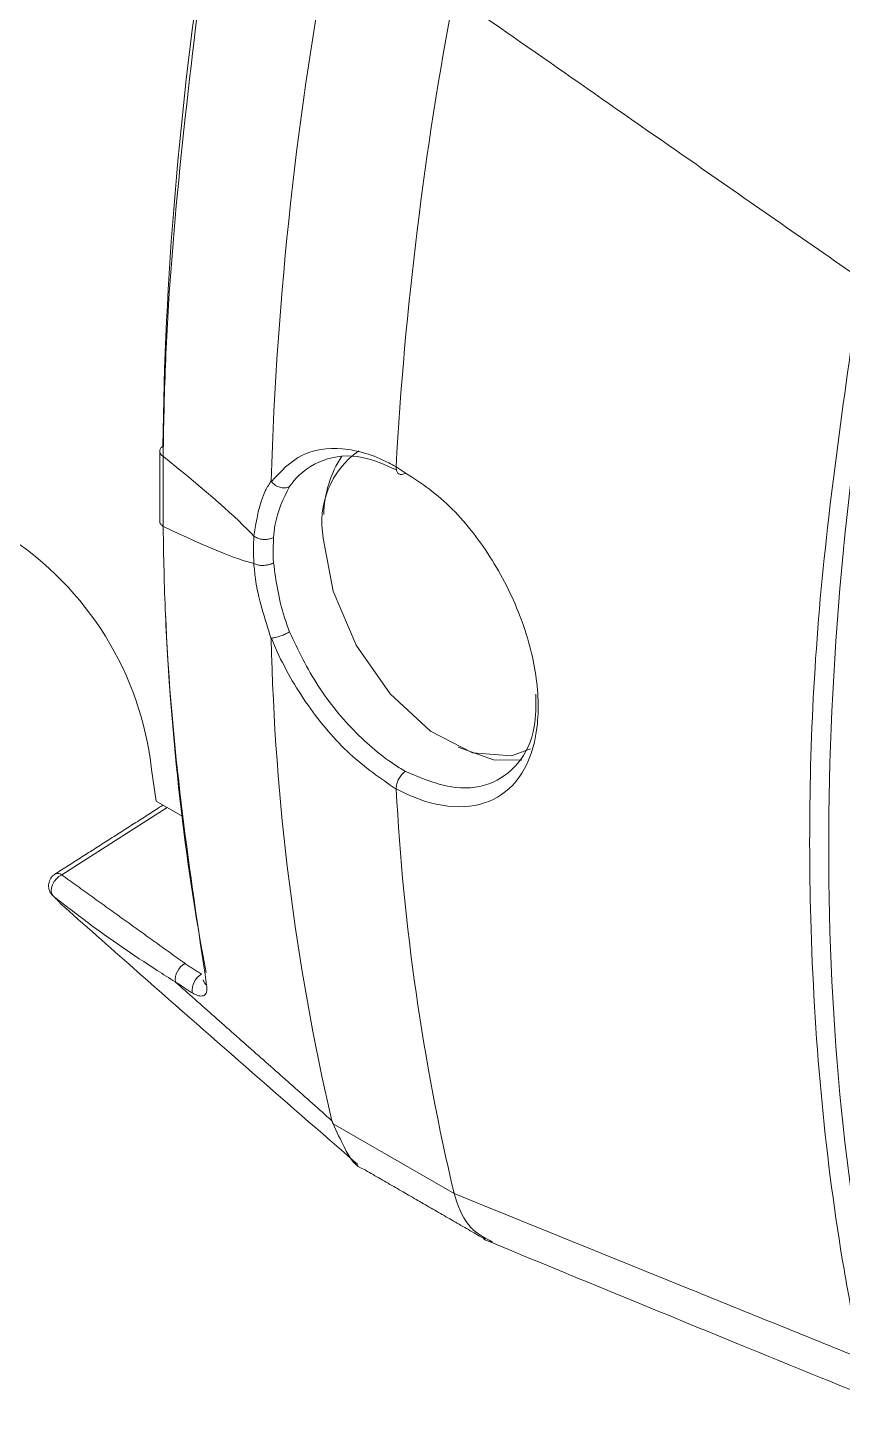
# Model space of a CAD drawing. Extents: x 12.1 to 108.7, y 1 to 80.4.
# Drawn here: x 77.795 to 78.387, y 59.787 to 60.793 of the extents above; entities that cross this region are included whole.
import ezdxf

# ---------------------------------------------------------------- set-up
doc = ezdxf.new("R2010")
doc.units = 0
doc.header["$MEASUREMENT"] = 0
doc.linetypes.add('SLD-Solid', pattern=[0])
doc.layers.add('OBJECT', color=7, linetype='CONTINUOUS')

msp = doc.modelspace()

# ---------------------------------------------------------------- linework, layer by layer
at = {"layer": 'OBJECT', "linetype": 'SLD-Solid', "lineweight": 15}
for p, q in [((77.8931, 60.4809), (77.8931, 60.4301)), ((78.0626, 60.4733), (78.0626, 60.4733)), ((77.8879, 60.2304), (77.8847, 60.2533)), ((78.0626, 60.2391), (78.0626, 60.2392)), ((77.9068, 60.2195), (77.8879, 60.2304)), ((77.8961, 60.2256), (77.8193, 60.1767)), ((77.8128, 60.1616), (77.8119, 60.1625)), ((78.0167, 59.9958), (78.1047, 59.945))]:
    msp.add_line(p, q, dxfattribs=at)
at = {"layer": 'OBJECT', "linetype": 'SLD-Solid', "lineweight": 15, "flags": 128}
for points in [[(78.1603, 60.2683), (78.1464, 60.2633), (78.1182, 60.2655), (78.0876, 60.2811), (78.0582, 60.3083), (78.0335, 60.3437), (78.0167, 60.383), (78.0096, 60.4216)], [(78.1077, 60.2695), (78.1335, 60.2603), (78.1541, 60.26)], [(77.8193, 60.1767), (77.8173, 60.1755), (77.8154, 60.1738), (77.8138, 60.1718), (77.8125, 60.1695), (77.8118, 60.1673), (77.8116, 60.1651), (77.8119, 60.1632), (77.8128, 60.1616)]]:
    msp.add_lwpolyline(points, dxfattribs=at)
at = {"layer": 'OBJECT', "linetype": 'SLD-Solid', "lineweight": 15}
for centre, radius, start, end in [((80.5249, 60.3858), 2.5544, 169.1946, 178.2621), ((80.6688, 60.327), 2.6104, 169.2044, 176.7876), ((78.0715, 60.4333), 0.063, 125.0109, 190.6864), ((78.0889, 60.4376), 0.0789, 146.4947, 179.2149), ((77.6526, 60.227), 0.2336, 6.4658, 57.1639), ((79.6827, 60.3858), 1.7114, 181.2506, 193.0978), ((79.7245, 60.327), 1.6642, 183.027, 193.2675), ((77.8197, 60.1688), 0.01, 122.53, 218.7631), ((77.8165, 60.1731), 0.00465, 51.6284, 117.1819), ((77.9159, 60.1002), 0.014, 120.3017, 185.506), ((77.9281, 60.0924), 0.014, 120.3023, 185.503), ((77.9277, 60.1014), 0.00559, 191.5177, 238.4988)]:
    msp.add_arc(centre, radius, start, end, dxfattribs=at)
for centre, major_axis, ratio, start_param, end_param in [((79.3276, 61.4501), (0.9767, 2.0021), 0.525016, 2.109283, 2.305521), ((79.959, 61.0937), (1.1233, 1.9121), 0.582398, 2.143158, 2.577949), ((63.8652, 69.4829), (14.1054, -9.0791), 0.012142, 0.048936, 0.112898), ((63.8652, 69.4829), (14.1054, -9.0791), 0.012142, 6.185918, 6.24988), ((78.0543, 60.3518), (-0.0659, 0.1269), 0.54529, 0.724385, 0.89521), ((79.3276, 61.4501), (0.9767, 2.0021), 0.525016, 2.373266, 2.529682)]:
    msp.add_ellipse(centre, major_axis=major_axis, ratio=ratio, start_param=start_param, end_param=end_param, dxfattribs=at)
for points in [[(78.5971, 60.7902), (78.3233, 61.0059)], [(77.8906, 60.4847), (77.8906, 60.4339)], [(77.8931, 60.4809), (77.8931, 60.4809)], [(77.8931, 60.4301), (77.8931, 60.4301)], [(77.959, 60.423), (77.959, 60.423)], [(77.959, 60.4031), (77.959, 60.4031)], [(77.893, 60.2274), (77.8143, 60.1772)], [(77.8193, 60.1767), (77.9088, 60.1124)], [(77.8128, 60.1616), (77.8181, 60.1564)], [(77.9088, 60.1124), (77.921, 60.1045)], [(77.9019, 60.0989), (78.0158, 59.998)], [(77.9141, 60.091), (77.9019, 60.0989)], [(78.0158, 59.998), (78.0167, 59.9958)], [(78.0404, 59.9619), (78.1274, 59.9117)], [(78.1047, 59.945), (78.1047, 59.9451)]]:
    msp.add_open_spline(points, degree=1, dxfattribs=at)
for points, knots in [([(77.8931, 60.4809), (77.8932, 60.4864), (77.8936, 60.5138), (77.8972, 60.6355), (77.9124, 60.7584), (77.9247, 60.8577)], [0, 0, 0, 0, 0.045653, 0.228294, 1, 1, 1, 1]), ([(78.1047, 60.816), (78.162, 60.776), (78.2607, 60.7072), (78.3596, 60.6385), (78.4009, 60.6098)], [0, 0, 0, 0, 0.5814492, 1, 1, 1, 1]), ([(78.4009, 59.8251), (78.3999, 59.8299), (78.3949, 59.8536), (78.376, 59.9554), (78.3602, 60.1291), (78.3656, 60.3692), (78.3891, 60.5292), (78.4009, 60.6098)], [0, 0, 0, 0, 0.0206636, 0.1033305, 0.4348053, 0.7152641, 1, 1, 1, 1]), ([(77.8931, 60.4809), (77.8925, 60.4814), (77.8911, 60.4824), (77.8904, 60.4844), (77.8908, 60.4863), (77.8918, 60.4876), (77.8927, 60.4882), (77.8929, 60.4884)], [0, 0, 0, 0, 0.235917, 0.471833, 0.707753, 0.925415, 1, 1, 1, 1]), ([(77.9719, 60.4627), (77.9786, 60.47), (77.9922, 60.4846), (78.0231, 60.4888), (78.0477, 60.4816), (78.0608, 60.4743), (78.0626, 60.4733)], [0, 0, 0, 0, 0.3151069, 0.6329439, 0.9497911, 1, 1, 1, 1]), ([(78.0628, 60.4711), (78.0544, 60.4749), (78.0354, 60.4833), (78.0084, 60.48), (77.9922, 60.4688), (77.9858, 60.4601), (77.985, 60.459)], [0, 0, 0, 0, 0.2693491, 0.6097194, 0.9505096, 1, 1, 1, 1]), ([(78.0626, 60.4733), (78.0744, 60.4658), (78.0981, 60.4509), (78.1288, 60.4139), (78.1519, 60.3712), (78.1652, 60.3265), (78.1672, 60.2852), (78.1578, 60.2521), (78.1378, 60.2309), (78.1092, 60.2239), (78.0824, 60.2295), (78.0665, 60.2372), (78.0626, 60.2392)], [0, 0, 0, 0, 0.1065473, 0.2130922, 0.3197632, 0.426916, 0.5344991, 0.6422673, 0.7499596, 0.8573108, 0.9641558, 1, 1, 1, 1]), ([(78.0626, 60.4733), (78.0626, 60.4724), (78.0627, 60.4706), (78.0637, 60.4687), (78.0654, 60.4677), (78.0672, 60.4678), (78.0686, 60.4683), (78.0692, 60.4687), (78.0693, 60.4687)], [0, 0, 0, 0, 0.208439, 0.416877, 0.625339, 0.83387, 0.967124, 1, 1, 1, 1]), ([(77.959, 60.423), (77.961, 60.435), (77.9635, 60.4502), (77.9703, 60.461), (77.9717, 60.4632)], [0, 0, 0, 0, 0.7918098, 1, 1, 1, 1]), ([(77.9717, 60.4632), (77.9717, 60.4632), (77.9717, 60.4631), (77.9718, 60.4629), (77.9718, 60.4628), (77.9718, 60.4627), (77.9719, 60.4627)], [0, 0, 0, 0, 0.344879, 0.691965, 0.85965, 1, 1, 1, 1]), ([(77.9719, 60.4627), (77.9726, 60.4619), (77.9741, 60.4602), (77.9772, 60.4586), (77.9804, 60.4579), (77.9828, 60.4581), (77.9843, 60.4586), (77.9848, 60.4589), (77.985, 60.459)], [0, 0, 0, 0, 0.2149524, 0.4299045, 0.6448635, 0.8598401, 0.9514364, 1, 1, 1, 1]), ([(77.985, 60.459), (77.9806, 60.4503), (77.9751, 60.4393), (77.9737, 60.4249), (77.9734, 60.422)], [0, 0, 0, 0, 0.796377, 1, 1, 1, 1]), ([(77.8931, 60.4301), (77.8925, 60.4306), (77.8912, 60.4316), (77.8905, 60.4331), (77.8906, 60.4338), (77.8907, 60.4339)], [0, 0, 0, 0, 0.461577, 0.923153, 1, 1, 1, 1]), ([(77.8931, 60.4301), (77.8932, 60.4247), (77.8936, 60.3977), (77.8972, 60.2809), (77.9124, 60.179), (77.9247, 60.0966)], [0, 0, 0, 0, 0.0456532, 0.2282935, 1, 1, 1, 1]), ([(77.959, 60.423), (77.9599, 60.4225), (77.9615, 60.4215), (77.9648, 60.4206), (77.9682, 60.4205), (77.9707, 60.4209), (77.9723, 60.4215), (77.973, 60.4218), (77.9734, 60.422)], [0, 0, 0, 0, 0.2099388, 0.4198776, 0.6298166, 0.8397565, 0.8982414, 1, 1, 1, 1]), ([(77.9734, 60.422), (77.9732, 60.4167), (77.9729, 60.4107), (77.9733, 60.4043), (77.9734, 60.4035)], [0, 0, 0, 0, 0.886118, 1, 1, 1, 1]), ([(77.9734, 60.4035), (77.973, 60.4033), (77.9723, 60.403), (77.9707, 60.4024), (77.9682, 60.4018), (77.9648, 60.4016), (77.9615, 60.402), (77.9599, 60.4027), (77.959, 60.4031)], [0, 0, 0, 0, 0.101759, 0.160244, 0.370183, 0.580122, 0.790061, 1, 1, 1, 1]), ([(77.9717, 60.3484), (77.9669, 60.3633), (77.9609, 60.382), (77.9594, 60.3995), (77.959, 60.4031)], [0, 0, 0, 0, 0.791837, 1, 1, 1, 1]), ([(77.9734, 60.4035), (77.9752, 60.3904), (77.9775, 60.3739), (77.9838, 60.3568), (77.985, 60.3534)], [0, 0, 0, 0, 0.7963771, 1, 1, 1, 1]), ([(77.9719, 60.3488), (77.9718, 60.3488), (77.9718, 60.3488), (77.9717, 60.3487), (77.9717, 60.3486), (77.9717, 60.3485), (77.9717, 60.3484)], [0, 0, 0, 0, 0.159851, 0.363921, 0.750554, 1, 1, 1, 1]), ([(77.985, 60.3534), (77.9848, 60.3533), (77.9843, 60.353), (77.9828, 60.3522), (77.9804, 60.351), (77.9772, 60.3499), (77.9741, 60.3491), (77.9726, 60.3489), (77.9719, 60.3488)], [0, 0, 0, 0, 0.048564, 0.14016, 0.355136, 0.570096, 0.785048, 1, 1, 1, 1]), ([(78.0626, 60.2391), (78.0512, 60.2469), (78.0284, 60.2625), (77.9973, 60.2993), (77.9798, 60.3297), (77.9728, 60.3464), (77.9719, 60.3488)], [0, 0, 0, 0, 0.315568, 0.631102, 0.947588, 1, 1, 1, 1]), ([(77.985, 60.3534), (77.9914, 60.34), (78.0042, 60.3133), (78.0331, 60.2786), (78.0558, 60.26), (78.0678, 60.2528), (78.0693, 60.2519)], [0, 0, 0, 0, 0.3182915, 0.6365777, 0.9548539, 1, 1, 1, 1]), ([(78.0693, 60.2519), (78.0804, 60.2473), (78.1025, 60.2381), (78.1313, 60.2408), (78.1524, 60.2561), (78.1643, 60.2796), (78.1643, 60.3), (78.1642, 60.3082)], [0, 0, 0, 0, 0.214298, 0.428607, 0.642726, 0.856926, 1, 1, 1, 1]), ([(78.0693, 60.2519), (78.0692, 60.2519), (78.0686, 60.2515), (78.0672, 60.2503), (78.0654, 60.2481), (78.0637, 60.2451), (78.0627, 60.242), (78.0626, 60.2401), (78.0626, 60.2392)], [0, 0, 0, 0, 0.0328764, 0.1661303, 0.3746612, 0.5831232, 0.7915612, 1, 1, 1, 1]), ([(77.9019, 60.0989), (77.8975, 60.1017), (77.8755, 60.1156), (77.8452, 60.1362), (77.8212, 60.155), (77.8128, 60.1616)], [0, 0, 0, 0, 0.1396833, 0.6986629, 1, 1, 1, 1]), ([(77.8179, 60.1562), (77.8358, 60.1404), (77.9077, 60.0768), (77.9802, 60.0136), (78.0347, 59.9661)], [0, 0, 0, 0, 0.249075, 1, 1, 1, 1]), ([(77.9247, 60.0966), (77.9249, 60.0951), (77.9252, 60.092), (77.9237, 60.0892), (77.9208, 60.0883), (77.9173, 60.0891), (77.9149, 60.0906), (77.9141, 60.091)], [0, 0, 0, 0, 0.2190622, 0.4380201, 0.659218, 0.8799994, 1, 1, 1, 1]), ([(77.9222, 60.1003), (77.9222, 60.1002), (77.9224, 60.0996), (77.9223, 60.0992), (77.9223, 60.0994), (77.9223, 60.0994)], [0, 0, 0, 0, 0.11364, 0.931409, 1, 1, 1, 1]), ([(78.0406, 59.9622), (78.0402, 59.9623), (78.0329, 59.964), (78.0264, 59.975), (78.0194, 59.9899), (78.0167, 59.9958)], [0, 0, 0, 0, 0.0279356, 0.6195002, 1, 1, 1, 1]), ([(78.1047, 59.9451), (78.162, 59.9218), (78.2607, 59.8818), (78.3596, 59.8418), (78.4009, 59.8251)], [0, 0, 0, 0, 0.581449, 1, 1, 1, 1]), ([(78.1327, 59.9097), (78.1262, 59.9132), (78.1131, 59.9203), (78.1075, 59.9366), (78.1047, 59.945)], [0, 0, 0, 0, 0.491535, 1, 1, 1, 1]), ([(78.1264, 59.9117), (78.1881, 59.8863), (78.289, 59.8447), (78.3903, 59.8035), (78.4297, 59.7874)], [0, 0, 0, 0, 0.6110034, 1, 1, 1, 1])]:
    msp.add_open_spline(points, degree=3, knots=knots, dxfattribs=at)

doc.saveas('drawing.dxf')
